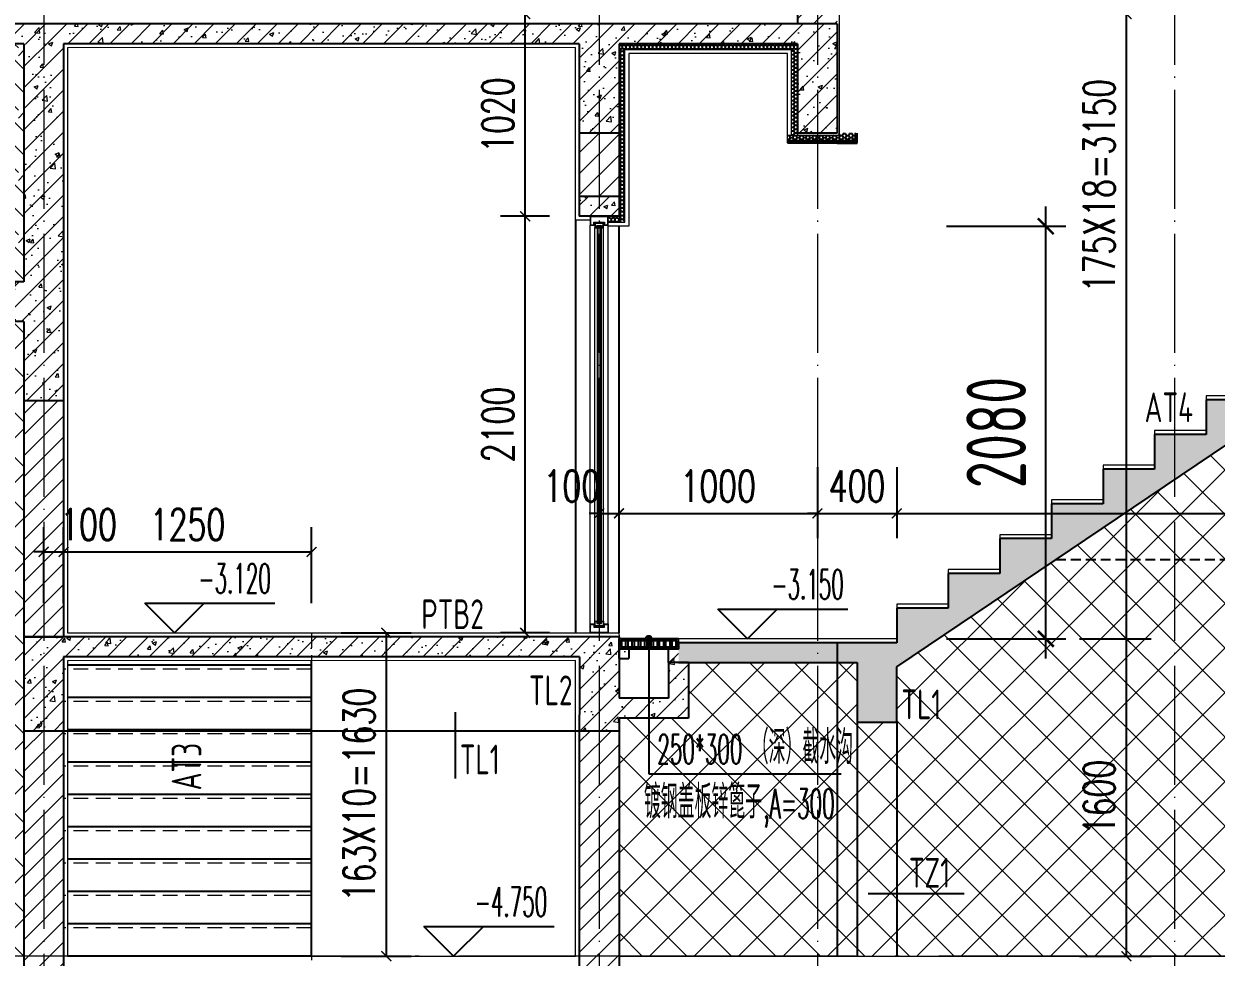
# Model space of a CAD drawing. Extents: x -668857 to 185752, y -270966 to 286822.
# Drawn here: x 36945 to 42955, y 200195 to 204900 of the extents above; entities that cross this region are included whole.
import ezdxf

# ---------------------------------------------------------------- set-up
doc = ezdxf.new("R2010")
doc.units = 0
doc.header["$LTSCALE"] = 1000
doc.linetypes.add('DOTE', pattern=[2.42, 2, -0.2, 0.02, -0.2])
doc.linetypes.add('HIDDEN', pattern=[0.375, 0.25, -0.125])
doc.layers.get('0').update_dxf_attribs({"linetype": 'CONTINUOUS'})
doc.layers.get('DEFPOINTS').update_dxf_attribs({"linetype": 'CONTINUOUS'})
for name, color, linetype in [('COLUMN', 4, 'CONTINUOUS'), ('DIM', 2, 'CONTINUOUS'), ('DIM_ELEV', 3, 'CONTINUOUS'), ('DIM_LEAD', 3, 'CONTINUOUS'), ('PUB_TEXT', 2, 'CONTINUOUS'), ('S-砼墙填充', 251, 'CONTINUOUS'), ('TEXT', 2, 'CONTINUOUS'), ('WALL', 5, 'CONTINUOUS'), ('地库集水坑', 128, 'CONTINUOUS'), ('审核', 1, 'CONTINUOUS'), ('尺寸标注', 86, 'CONTINUOUS'), ('看线', 251, 'CONTINUOUS'), ('立面-看线', 251, 'CONTINUOUS')]:
    doc.layers.add(name, color=color, linetype=linetype)
for name, color, linetype, lineweight in [('DOTE', 19, 'DOTE', 9), ('PUB_HATCH', 8, 'CONTINUOUS', 9), ('S_WINDOW', 144, 'CONTINUOUS', 15), ('STAIR', 2, 'CONTINUOUS', 18), ('内粉刷', 37, 'CONTINUOUS', 9), ('填充', 251, 'CONTINUOUS', 5), ('立面-中轮廓线', 30, 'CONTINUOUS', 35), ('细细', 250, 'CONTINUOUS', 0)]:
    doc.layers.add(name, color=color, linetype=linetype, lineweight=lineweight)
doc.styles.add('_TCH_DIM', font='SIMPLEX.shx', dxfattribs={"width": 0.7, "bigfont": 'GBCBIG.shx'})
doc.styles.add('_TCH_DIM_T3', font='SIMPLEX', dxfattribs={"width": 0.705882, "bigfont": 'GBCBIG'})
doc.styles.add('TSSD_DIMENSION', font='Tssdeng.shx', dxfattribs={"width": 0.7, "bigfont": 'tssdchn.shx'})
doc.styles.add('TSSD_REIN', font='tssdeng.shx', dxfattribs={"width": 0.7, "height": 300, "bigfont": 'tssdchn.shx'})
doc.dimstyles.new('_TCH_ARCH&&50', dxfattribs={"dimtxt": 157.5, "dimasz": 50, "dimexe": 125, "dimexo": 150, "dimgap": 58.75, "dimtad": 1, "dimdec": 0, "dimzin": 0, "dimdsep": 46, "dimtxsty": '_TCH_DIM_T3', "dimblk": 'ARCHTICK', "dimcen": 0.09, "dimclrt": 7, "dimazin": 0, "dimtfac": 1, "dimtdec": 0, "dimtix": 1, "dimtmove": 2, "dimatfit": 3, "dimldrblk": 'ARCHTICK', "dimfxl": 1, "dimtolj": 1, "dimtzin": 0, "dimarcsym": 0})
doc.dimstyles.new('TSSD_100_100$0', dxfattribs={"dimtxt": 300, "dimasz": 80, "dimexe": 100, "dimexo": 250, "dimgap": 100, "dimtad": 1, "dimdec": 0, "dimzin": 0, "dimdsep": 46, "dimtxsty": 'TSSD_DIMENSION', "dimblk": 'ARCHTICK', "dimcen": 0, "dimdle": 100, "dimclrd": 3, "dimclre": 3, "dimclrt": 7, "dimadec": 0, "dimazin": 0, "dimtfac": 1, "dimtdec": 0, "dimtix": 1, "dimtmove": 2, "dimatfit": 3, "dimldrblk": 'ARCHTICK', "dimfxl": 1, "dimtolj": 1, "dimtzin": 0, "dimarcsym": 0})
pattern_1 = [(315, (-964619.3503, -325583.9685), (-1.767766953, -1.767766953), []), (315, (-964618.1718, -325583.9685), (-1.767766953, -1.767766953), [])]
pattern_2 = [(315, (-964619.3503, -327722.2054), (-1.767766953, -1.767766953), []), (315, (-964618.1718, -327722.2054), (-1.767766953, -1.767766953), [])]
pattern_3 = [(45, (-373442.59, 241258.53), (-53.033009, 53.033009), []), (50, (-373442.59, 241258.53), (215.178055, -18.82564), [22.5, -247.5]), (355, (-373442.6, 241258.53), (-41.6254, 225.65764), [18, -198]), (100.4514, (-373424.66, 241256.96), (173.55281, 206.83186), [19.12206, -210.34263]), (46.1842, (-373442.6, 241318.53), (320.17231, -49.6557), [33.75, -371.25]), (96.6356, (-373415.9, 241314.4), (280.39881, 292.23536), [28.68309, -315.5139]), (351.1842, (-373442.6, 241318.53), (280.39858, 292.23558), [27, -297]), (21, (-373412.59, 241303.53), (179.072116, -120.78567), [22.5, -247.5]), (326, (-373412.6, 241303.53), (72.9946, 217.54501), [18, -198]), (71.4514, (-373397.67, 241293.46), (252.06679, 96.75915), [19.12206, -210.34263]), (37.5, (-373442.59, 241258.53), (3.647957, 99.868156), [0, -195.6, 0, -201, 0, -198.75]), (7.5, (-373442.59, 241258.53), (78.92086, 118.323514), [0, -114.6, 0, -191.1, 0, -75.75]), (327.5, (-373509.49, 241258.53), (160.146731, -6.766462), [0, -75, 0, -234, 0, -310.5]), (317.5, (-373539.49, 241258.53), (174.95585, 30.031495), [0, -97.5, 0, -155.4, 0, -220.5])]
pattern_4 = [(45, (-373442.59, 241312.38), (-53.03303, 53.03303), [])]

# ---------------------------------------------------------------- blocks, each defined once
blk = doc.blocks.new('_ArchTick')
at = {"color": 0, "linetype": 'ByBlock', "const_width": 0.15}
blk.add_lwpolyline([(-0.5, -0.5), (0.5, 0.5)], dxfattribs=at)
blk = doc.blocks.new('*D406')
at = {"layer": 'DEFPOINTS', "color": 0, "transparency": 16777216}
for p in [(41345.1, 202815.9), (45765.1, 202815.9), (45765.1, 202432.3)]:
    blk.add_point(p, dxfattribs=at)
at = {"layer": '尺寸标注', "color": 0, "lineweight": -2, "transparency": 16777216}
for p, q in [((41345.1, 202665.9), (41345.1, 202307.3)), ((45765.1, 202665.9), (45765.1, 202307.3)), ((41345.1, 202432.3), (45765.1, 202432.3))]:
    blk.add_line(p, q, dxfattribs=at)
at = {"layer": '尺寸标注', "color": 0, "lineweight": -2, "transparency": 16777216, "xscale": 50, "yscale": 50, "zscale": 50, "rotation": 180}
blk.add_blockref('_ArchTick', (41345.1, 202432.3), dxfattribs=at)
at = {"layer": '尺寸标注', "color": 0, "lineweight": -2, "transparency": 16777216, "xscale": 50, "yscale": 50, "zscale": 50}
blk.add_blockref('_ArchTick', (45765.1, 202432.3), dxfattribs=at)
at = {"layer": '尺寸标注', "color": 7, "transparency": 16777216, "insert": (43555.1, 202569.8), "char_height": 157.5, "attachment_point": 5, "style": '_TCH_DIM_T3'}
blk.add_mtext('\\A1;260X17=4420', dxfattribs=at)
blk = doc.blocks.new('*D407')
at = {"layer": 'DEFPOINTS', "color": 0, "transparency": 16777216}
for p in [(40945.1, 202815.9), (41345.1, 202815.9), (41345.1, 202432.3)]:
    blk.add_point(p, dxfattribs=at)
at = {"layer": '尺寸标注', "color": 0, "lineweight": -2, "transparency": 16777216}
for p, q in [((40945.1, 202665.9), (40945.1, 202307.3)), ((41345.1, 202665.9), (41345.1, 202307.3)), ((40945.1, 202432.3), (40895.1, 202432.3)), ((40945.1, 202432.3), (41345.1, 202432.3)), ((41345.1, 202432.3), (41395.1, 202432.3))]:
    blk.add_line(p, q, dxfattribs=at)
at = {"layer": '尺寸标注', "color": 0, "lineweight": -2, "transparency": 16777216, "xscale": 50, "yscale": 50, "zscale": 50}
blk.add_blockref('_ArchTick', (40945.1, 202432.3), dxfattribs=at)
at = {"layer": '尺寸标注', "color": 0, "lineweight": -2, "transparency": 16777216, "xscale": 50, "yscale": 50, "zscale": 50, "rotation": 180}
blk.add_blockref('_ArchTick', (41345.1, 202432.3), dxfattribs=at)
at = {"layer": '尺寸标注', "color": 7, "transparency": 16777216, "insert": (41145.1, 202569.8), "char_height": 157.5, "attachment_point": 5, "style": '_TCH_DIM_T3'}
blk.add_mtext('\\A1;400', dxfattribs=at)
blk = doc.blocks.new('*D408')
at = {"layer": 'DEFPOINTS', "color": 0, "transparency": 16777216}
for p in [(39945, 202815.9), (40945.1, 202815.9), (40945.1, 202432.3)]:
    blk.add_point(p, dxfattribs=at)
at = {"layer": '尺寸标注', "color": 0, "lineweight": -2, "transparency": 16777216}
for p, q in [((39945, 202665.9), (39945, 202307.3)), ((40945.1, 202665.9), (40945.1, 202307.3)), ((39945, 202432.3), (40945.1, 202432.3))]:
    blk.add_line(p, q, dxfattribs=at)
at = {"layer": '尺寸标注', "color": 0, "lineweight": -2, "transparency": 16777216, "xscale": 50, "yscale": 50, "zscale": 50, "rotation": 180}
blk.add_blockref('_ArchTick', (39945, 202432.3), dxfattribs=at)
at = {"layer": '尺寸标注', "color": 0, "lineweight": -2, "transparency": 16777216, "xscale": 50, "yscale": 50, "zscale": 50}
blk.add_blockref('_ArchTick', (40945.1, 202432.3), dxfattribs=at)
at = {"layer": '尺寸标注', "color": 7, "transparency": 16777216, "insert": (40445.1, 202569.8), "char_height": 157.5, "attachment_point": 5, "style": '_TCH_DIM_T3'}
blk.add_mtext('\\A1;1000', dxfattribs=at)
blk = doc.blocks.new('*D409')
at = {"layer": 'DEFPOINTS', "color": 0, "transparency": 16777216}
for p in [(39845.1, 202815.9), (39945, 202815.9), (39945, 202432.3)]:
    blk.add_point(p, dxfattribs=at)
at = {"layer": '尺寸标注', "color": 0, "lineweight": -2, "transparency": 16777216}
for p, q in [((39845.1, 202665.9), (39845.1, 202307.3)), ((39945, 202665.9), (39945, 202307.3)), ((39845.1, 202432.3), (39795.1, 202432.3)), ((39845.1, 202432.3), (39945, 202432.3)), ((39945, 202432.3), (39995, 202432.3))]:
    blk.add_line(p, q, dxfattribs=at)
at = {"layer": '尺寸标注', "color": 0, "lineweight": -2, "transparency": 16777216, "xscale": 50, "yscale": 50, "zscale": 50}
blk.add_blockref('_ArchTick', (39845.1, 202432.3), dxfattribs=at)
at = {"layer": '尺寸标注', "color": 0, "lineweight": -2, "transparency": 16777216, "xscale": 50, "yscale": 50, "zscale": 50, "rotation": 180}
blk.add_blockref('_ArchTick', (39945, 202432.3), dxfattribs=at)
at = {"layer": '尺寸标注', "color": 7, "transparency": 16777216, "insert": (39707.6, 202569.8), "char_height": 157.5, "attachment_point": 5, "style": '_TCH_DIM_T3'}
blk.add_mtext('\\A1;100', dxfattribs=at)
blk = doc.blocks.new('*D410')
at = {"layer": 'DEFPOINTS', "color": 0, "transparency": 16777216}
for p in [(38395.1, 202238), (37145.1, 201829.7), (38395.1, 201829.7)]:
    blk.add_point(p, dxfattribs=at)
at = {"layer": '尺寸标注', "color": 0, "lineweight": -2, "transparency": 16777216}
for p, q in [((37145.1, 201979.7), (37145.1, 202363)), ((38395.1, 201979.7), (38395.1, 202363)), ((37145.1, 202238), (38395.1, 202238))]:
    blk.add_line(p, q, dxfattribs=at)
at = {"layer": '尺寸标注', "color": 0, "lineweight": -2, "transparency": 16777216, "xscale": 50, "yscale": 50, "zscale": 50, "rotation": 180}
blk.add_blockref('_ArchTick', (37145.1, 202238), dxfattribs=at)
at = {"layer": '尺寸标注', "color": 0, "lineweight": -2, "transparency": 16777216, "xscale": 50, "yscale": 50, "zscale": 50}
blk.add_blockref('_ArchTick', (38395.1, 202238), dxfattribs=at)
at = {"layer": '尺寸标注', "color": 7, "transparency": 16777216, "insert": (37770.1, 202375.5), "char_height": 157.5, "attachment_point": 5, "style": '_TCH_DIM_T3'}
blk.add_mtext('\\A1;1250', dxfattribs=at)
blk = doc.blocks.new('*D411')
at = {"layer": 'DEFPOINTS', "color": 0, "transparency": 16777216}
for p in [(37145.1, 202238), (37045.2, 201829.7), (37145.1, 201829.7)]:
    blk.add_point(p, dxfattribs=at)
at = {"layer": '尺寸标注', "color": 0, "lineweight": -2, "transparency": 16777216}
for p, q in [((37045.2, 201979.7), (37045.2, 202363)), ((37145.1, 201979.7), (37145.1, 202363)), ((37045.2, 202238), (36995.2, 202238)), ((37045.2, 202238), (37145.1, 202238)), ((37145.1, 202238), (37195.1, 202238))]:
    blk.add_line(p, q, dxfattribs=at)
at = {"layer": '尺寸标注', "color": 0, "lineweight": -2, "transparency": 16777216, "xscale": 50, "yscale": 50, "zscale": 50}
blk.add_blockref('_ArchTick', (37045.2, 202238), dxfattribs=at)
at = {"layer": '尺寸标注', "color": 0, "lineweight": -2, "transparency": 16777216, "xscale": 50, "yscale": 50, "zscale": 50, "rotation": 180}
blk.add_blockref('_ArchTick', (37145.1, 202238), dxfattribs=at)
at = {"layer": '尺寸标注', "color": 7, "transparency": 16777216, "insert": (37271.3, 202375.5), "char_height": 157.5, "attachment_point": 5, "style": '_TCH_DIM_T3'}
blk.add_mtext('\\A1;100', dxfattribs=at)
blk = doc.blocks.new('*D412')
at = {"layer": 'DEFPOINTS', "color": 0, "transparency": 16777216}
for p in [(38395.1, 201829.7), (38772.4, 201829.7), (38395.1, 200199.7)]:
    blk.add_point(p, dxfattribs=at)
at = {"layer": '尺寸标注', "color": 0, "lineweight": -2, "transparency": 16777216}
for p, q in [((38545.1, 201829.7), (38897.4, 201829.7)), ((38772.4, 200199.7), (38772.4, 201829.7)), ((38545.1, 200199.7), (38897.4, 200199.7))]:
    blk.add_line(p, q, dxfattribs=at)
at = {"layer": '尺寸标注', "color": 0, "lineweight": -2, "transparency": 16777216, "xscale": 50, "yscale": 50, "zscale": 50}
for p, rotation in [((38772.4, 201829.7), 90), ((38772.4, 200199.7), 270)]:
    blk.add_blockref('_ArchTick', p, dxfattribs=dict(at, rotation=rotation))
at = {"layer": '尺寸标注', "color": 7, "transparency": 16777216, "insert": (38634.9, 201014.7), "char_height": 157.5, "attachment_point": 5, "rotation": 90, "style": '_TCH_DIM_T3'}
blk.add_mtext('\\A1;163X10=1630', dxfattribs=at)
blk = doc.blocks.new('*D413')
at = {"layer": 'DEFPOINTS', "color": 0, "transparency": 16777216}
for p in [(42117, 204949.7), (42502.9, 204949.7), (42117, 201799.7)]:
    blk.add_point(p, dxfattribs=at)
at = {"layer": '尺寸标注', "color": 0, "lineweight": -2, "transparency": 16777216}
for p, q in [((42267, 204949.7), (42627.9, 204949.7)), ((42502.9, 201799.7), (42502.9, 204949.7)), ((42267, 201799.7), (42627.9, 201799.7))]:
    blk.add_line(p, q, dxfattribs=at)
at = {"layer": '尺寸标注', "color": 0, "lineweight": -2, "transparency": 16777216, "xscale": 50, "yscale": 50, "zscale": 50}
for p, rotation in [((42502.9, 204949.7), 90), ((42502.9, 201799.7), 270)]:
    blk.add_blockref('_ArchTick', p, dxfattribs=dict(at, rotation=rotation))
at = {"layer": '尺寸标注', "color": 7, "transparency": 16777216, "insert": (42365.4, 204084), "char_height": 157.5, "attachment_point": 5, "rotation": 90, "style": '_TCH_DIM_T3'}
blk.add_mtext('\\A1;175X18=3150', dxfattribs=at)
blk = doc.blocks.new('*D414')
at = {"layer": 'DEFPOINTS', "color": 0, "transparency": 16777216}
for p in [(42117, 201799.7), (42502.9, 201799.7), (42117, 200199.7)]:
    blk.add_point(p, dxfattribs=at)
at = {"layer": '尺寸标注', "color": 0, "lineweight": -2, "transparency": 16777216}
for p, q in [((42267, 201799.7), (42627.9, 201799.7)), ((42502.9, 200199.7), (42502.9, 201799.7)), ((42267, 200199.7), (42627.9, 200199.7))]:
    blk.add_line(p, q, dxfattribs=at)
at = {"layer": '尺寸标注', "color": 0, "lineweight": -2, "transparency": 16777216, "xscale": 50, "yscale": 50, "zscale": 50}
for p, rotation in [((42502.9, 201799.7), 90), ((42502.9, 200199.7), 270)]:
    blk.add_blockref('_ArchTick', p, dxfattribs=dict(at, rotation=rotation))
at = {"layer": '尺寸标注', "color": 7, "transparency": 16777216, "insert": (42365.4, 200999.7), "char_height": 157.5, "attachment_point": 5, "rotation": 90, "style": '_TCH_DIM_T3'}
blk.add_mtext('\\A1;1600', dxfattribs=at)
blk = doc.blocks.new('*D415')
at = {"layer": 'DEFPOINTS', "color": 0, "transparency": 16777216}
for p in [(39472.1, 204949.7), (39745.1, 204949.7), (39745.1, 203929.7)]:
    blk.add_point(p, dxfattribs=at)
at = {"layer": '尺寸标注', "color": 0, "lineweight": -2, "transparency": 16777216}
for p, q in [((39595.1, 204949.7), (39347.1, 204949.7)), ((39472.1, 203929.7), (39472.1, 204949.7)), ((39595.1, 203929.7), (39347.1, 203929.7))]:
    blk.add_line(p, q, dxfattribs=at)
at = {"layer": '尺寸标注', "color": 0, "lineweight": -2, "transparency": 16777216, "xscale": 50, "yscale": 50, "zscale": 50}
for p, rotation in [((39472.1, 204949.7), 90), ((39472.1, 203929.7), 270)]:
    blk.add_blockref('_ArchTick', p, dxfattribs=dict(at, rotation=rotation))
at = {"layer": '尺寸标注', "color": 7, "transparency": 16777216, "insert": (39334.6, 204439.7), "char_height": 157.5, "attachment_point": 5, "rotation": 90, "style": '_TCH_DIM_T3'}
blk.add_mtext('\\A1;1020', dxfattribs=at)
blk = doc.blocks.new('*D416')
at = {"layer": 'DEFPOINTS', "color": 0, "transparency": 16777216}
for p in [(39472.1, 203929.7), (39745.1, 203929.7), (39745.1, 201829.7)]:
    blk.add_point(p, dxfattribs=at)
at = {"layer": '尺寸标注', "color": 0, "lineweight": -2, "transparency": 16777216}
for p, q in [((39595.1, 203929.7), (39347.1, 203929.7)), ((39472.1, 201829.7), (39472.1, 203929.7)), ((39595.1, 201829.7), (39347.1, 201829.7))]:
    blk.add_line(p, q, dxfattribs=at)
at = {"layer": '尺寸标注', "color": 0, "lineweight": -2, "transparency": 16777216, "xscale": 50, "yscale": 50, "zscale": 50}
for p, rotation in [((39472.1, 203929.7), 90), ((39472.1, 201829.7), 270)]:
    blk.add_blockref('_ArchTick', p, dxfattribs=dict(at, rotation=rotation))
at = {"layer": '尺寸标注', "color": 7, "transparency": 16777216, "insert": (39334.6, 202879.7), "char_height": 157.5, "attachment_point": 5, "rotation": 90, "style": '_TCH_DIM_T3'}
blk.add_mtext('\\A1;2100', dxfattribs=at)
blk = doc.blocks.new('*D449')
at = {"layer": 'DEFPOINTS', "color": 0, "transparency": 16777216}
for p in [(41345.1, 203879.7), (42096.6, 203879.7), (41345.1, 201799.7)]:
    blk.add_point(p, dxfattribs=at)
at = {"layer": 'DIM', "color": 3, "lineweight": -2, "transparency": 16777216}
for p, q in [((42096.6, 201699.7), (42096.6, 203979.7)), ((41595.1, 203879.7), (42196.6, 203879.7)), ((41595.1, 201799.7), (42196.6, 201799.7))]:
    blk.add_line(p, q, dxfattribs=at)
at = {"layer": 'DIM', "color": 3, "lineweight": -2, "transparency": 16777216, "xscale": 80, "yscale": 80, "zscale": 80}
for p, rotation in [((42096.6, 203879.7), 90), ((42096.6, 201799.7), 270)]:
    blk.add_blockref('_ArchTick', p, dxfattribs=dict(at, rotation=rotation))
at = {"layer": 'DIM', "color": 7, "transparency": 16777216, "insert": (41846.6, 202839.7), "char_height": 300, "attachment_point": 5, "rotation": 90, "style": 'TSSD_DIMENSION'}
blk.add_mtext('\\A1;2080', dxfattribs=at)

msp = doc.modelspace()

# ---------------------------------------------------------------- hatches: boundary and pattern name
h = msp.add_hatch()
h.set_pattern_fill('ANSI34', color=1, style=0, double=1)
h.set_pattern_definition([(45, (-1252718.815, -304651.049), (-6.73519209, 6.73519209), []), (45, (-1252716.57, -304651.049), (-6.73519209, 6.73519209), []), (45, (-1252714.325, -304651.049), (-6.73519209, 6.73519209), []), (45, (-1252712.0795, -304651.049), (-6.73519209, 6.73519209), [])])
h.paths.add_polyline_path([(41145.08, 204349.4), (41135.08, 204349.4), (41135.08, 204309.4), (40795.1, 204309.4), (40795.1, 204299.4), (41145.08, 204299.4)])
at = {"layer": 'PUB_HATCH'}
h = msp.add_hatch(dxfattribs=at)
h.set_pattern_fill('普通砖', color=256, scale=30, style=0)
h.set_pattern_definition(pattern_4)
h.paths.add_polyline_path([(41045.1, 207949.73), (40845.1, 207949.73), (40845.1, 204899.94), (41045.1, 204899.94)])
h = msp.add_hatch(dxfattribs=at)
h.set_pattern_fill('钢筋混凝土', color=256, scale=30, style=0)
h.set_pattern_definition(pattern_3)
h.paths.add_polyline_path([(37045.6, 204833.27), (37046.46, 204899.94), (34445.17, 204899.94), (34645.17, 204799.94), (36945.17, 204799.94)])
h = msp.add_hatch(dxfattribs=at)
h.set_pattern_fill('钢筋混凝土', color=256, scale=30, style=0)
h.set_pattern_definition(pattern_3)
h.paths.add_polyline_path([(39845.53, 204833.27), (39846.39, 204899.94), (37046.46, 204899.94), (37045.6, 204833.27), (37145.17, 204799.94), (39745.1, 204799.94)])
h = msp.add_hatch(dxfattribs=at)
h.set_pattern_fill('钢筋混凝土', color=256, scale=30, style=0)
h.set_pattern_definition(pattern_3)
h.paths.add_polyline_path([(40845.1, 204799.94), (41045.1, 204899.94), (39846.39, 204899.94), (39845.53, 204833.27), (39945.1, 204799.94)])
h = msp.add_hatch(dxfattribs=at)
h.set_pattern_fill('钢筋混凝土', color=256, scale=30, style=0)
h.set_pattern_definition(pattern_3)
h.paths.add_polyline_path([(47265.1, 204779.73), (45765.1, 204929.73), (45765.1, 204754.73), (45505.1, 204754.73), (45505.1, 204579.73), (45245.1, 204579.73), (45245.1, 204404.73), (44985.1, 204404.73), (44985.1, 204229.73), (44725.1, 204229.73), (44725.1, 204054.73), (44465.1, 204054.73), (44465.1, 203879.73), (44205.1, 203879.73), (44205.1, 203704.73), (43945.1, 203704.73), (43945.1, 203529.73), (43685.1, 203529.73), (43685.1, 203354.73), (43425.1, 203354.73), (43425.1, 203179.73), (43165.1, 203179.73), (43165.1, 203004.73), (42905.1, 203004.73), (42905.1, 202829.73), (42645.1, 202829.73), (42645.1, 202654.73), (42385.1, 202654.73), (42385.1, 202479.73), (42125.1, 202479.73), (42125.1, 202304.73), (41865.1, 202304.73), (41865.1, 202129.73), (41605.1, 202129.73), (41605.1, 201954.73), (41345.1, 201954.73), (41345.1, 201779.73), (40245.05, 201779.73), (40245.05, 201679.73), (41145.1, 201679.73), (41145.1, 201379.73), (41345.1, 201379.73), (41345.1, 201659.19), (46017.4, 204804.01), (47265.1, 204679.24)])
h = msp.add_hatch(dxfattribs=at)
h.set_pattern_fill('钢筋混凝土', color=256, scale=30, style=0)
h.set_pattern_definition(pattern_3)
h.paths.add_polyline_path([(41045.1, 204899.94), (40845.1, 204799.94), (40845.1, 204349.4), (41045.1, 204349.4)])
h = msp.add_hatch(dxfattribs=at)
h.set_pattern_fill('钢筋混凝土', color=256, scale=30, style=0)
h.set_pattern_definition(pattern_3)
h.paths.add_polyline_path([(37045.6, 204833.27), (36945.17, 204799.94), (36945.25, 203599.73), (37011.92, 203533.07), (37145.25, 203599.74), (37145.17, 204799.94)])
h = msp.add_hatch(dxfattribs=at)
h.set_pattern_fill('钢筋混凝土', color=256, scale=30, style=0)
h.set_pattern_definition(pattern_3)
h.paths.add_polyline_path([(39845.53, 204833.27), (39745.1, 204799.94), (39745.1, 204349.4), (39945.1, 204349.4), (39945.1, 204799.94)])
h = msp.add_hatch(dxfattribs=at)
h.set_pattern_fill('普通砖', color=256, scale=30, style=0)
h.set_pattern_definition(pattern_4)
h.paths.add_polyline_path([(39945.1, 204349.4), (39745.1, 204349.4), (39745.1, 204029.73), (39945.1, 204029.73)])
h = msp.add_hatch(dxfattribs=at)
h.set_pattern_fill('钢筋混凝土', color=256, scale=30, style=0)
h.set_pattern_definition(pattern_3)
h.paths.add_polyline_path([(39745.1, 204029.73), (39745.1, 203929.73), (39945.1, 203929.73), (39945.1, 204029.73)])
h = msp.add_hatch(dxfattribs=at)
h.set_pattern_fill('钢筋混凝土', color=256, scale=30, style=0)
h.set_pattern_definition(pattern_3)
h.paths.add_polyline_path([(37011.92, 203533.07), (36945.25, 203599.73), (34545.17, 203599.73), (34545.17, 203466.4), (34645.17, 203399.73), (36945.26, 203399.73)])
h = msp.add_hatch(dxfattribs=at)
h.set_pattern_fill('钢筋混凝土', color=256, scale=30, style=0)
h.set_pattern_definition(pattern_3)
h.paths.add_polyline_path([(37011.92, 203533.07), (36945.26, 203399.73), (36945.29, 202999.81), (37145.29, 202999.82), (37145.25, 203599.74)])
h = msp.add_hatch(dxfattribs=at)
h.set_pattern_fill('普通砖', color=256, scale=30, style=0)
h.set_pattern_definition(pattern_4)
h.paths.add_polyline_path([(37145.29, 202999.82), (36945.29, 202999.82), (36945.27, 201809.74), (37145.27, 201809.74)])
h = msp.add_hatch(dxfattribs=at)
h.set_pattern_fill('钢筋混凝土', color=256, scale=30, style=0)
h.set_pattern_definition(pattern_3)
h.paths.add_polyline_path([(39745.25, 201709.74), (39945.1, 201809.74), (36945.15, 201809.74), (37145.16, 201709.74)])
h = msp.add_hatch(dxfattribs=at)
h.set_pattern_fill('钢筋混凝土', color=256, scale=30, style=0)
h.set_pattern_definition(pattern_3)
h.paths.add_polyline_path([(37145.16, 201709.74), (36945.15, 201809.74), (36945.17, 201334.53), (37145.17, 201334.54)])
h = msp.add_hatch(dxfattribs=at)
h.set_pattern_fill('普通砖', color=256, scale=30, style=0)
h.set_pattern_definition(pattern_4)
h.paths.add_polyline_path([(37145.27, 201809.75), (36945.27, 201809.76), (36945.27, 201809.75), (37145.27, 201809.73)])
h = msp.add_hatch(dxfattribs=at)
h.set_pattern_fill('普通砖', color=256, scale=30, style=0)
h.set_pattern_definition(pattern_4)
h.paths.add_polyline_path([(36945.27, 201809.74), (37145.27, 201809.73), (37145.27, 201809.75), (36945.27, 201809.75)])
h = msp.add_hatch(dxfattribs=at)
h.set_pattern_fill('钢筋混凝土', color=256, scale=30, style=0)
h.set_pattern_definition(pattern_3)
h.paths.add_polyline_path([(39945.1, 201809.74), (39745.25, 201709.74), (39745.58, 201499.57), (39845.5, 201474.76), (39945.58, 201499.73)])
h = msp.add_hatch(dxfattribs=at)
h.set_pattern_fill('钢筋混凝土', color=256, scale=30, style=0)
h.set_pattern_definition(pattern_3)
h.paths.add_polyline_path([(39945.05, 201699.73), (39995.05, 201699.74), (39995.05, 201749.74), (39945.05, 201749.73)])
h = msp.add_hatch(dxfattribs=at)
h.set_pattern_fill('钢筋混凝土', color=256, scale=30, style=0)
h.set_pattern_definition(pattern_3)
h.paths.add_polyline_path([(40245.05, 201679.74), (40245.05, 201749.74), (40195.1, 201749.73), (40195.1, 201679.73)])
h = msp.add_hatch(dxfattribs=at)
h.set_pattern_fill('钢筋混凝土', color=256, scale=30, style=0)
h.set_pattern_definition(pattern_3)
h.paths.add_polyline_path([(40195.1, 201679.73), (40195.1, 201499.73), (40295.1, 201399.73), (40295.1, 201679.73)])
h = msp.add_hatch(dxfattribs=at)
h.set_pattern_fill('钢筋混凝土', color=256, scale=30, style=0)
h.set_pattern_definition(pattern_3)
h.paths.add_polyline_path([(39845.5, 201474.76), (39745.58, 201500.02), (39745.1, 201334.83), (39945.1, 201334.25), (39945.29, 201399.73)])
h = msp.add_hatch(dxfattribs=at)
h.set_pattern_fill('钢筋混凝土', color=256, scale=30, style=0)
h.set_pattern_definition(pattern_3)
h.paths.add_polyline_path([(40295.1, 201399.73), (40195.1, 201499.73), (39945.58, 201499.73), (39845.5, 201474.76), (39945.29, 201399.73)])
h = msp.add_hatch(dxfattribs=at)
h.set_pattern_fill('普通砖', color=256, scale=30, style=0)
h.set_pattern_definition(pattern_4)
h.paths.add_polyline_path([(37145.25, 201334.53), (36945.25, 201334.55), (36945.17, 200099.73), (37145.17, 200099.73)])
h = msp.add_hatch(dxfattribs=at)
h.set_pattern_fill('普通砖', color=256, scale=30, style=0)
h.set_pattern_definition(pattern_4)
h.paths.add_polyline_path([(39945.11, 201334.54), (39745.11, 201334.54), (39745.11, 200099.73), (39945.11, 200099.73)])
at = {"layer": '地库集水坑'}
h = msp.add_hatch(dxfattribs=at)
h.set_pattern_fill('STEEL', color=250, scale=20, angle=45, style=0)
h.set_pattern_definition([(90, (-1861706.883, 4144488.78), (-31.75, 5e-15), []), (90, (-1861718.11, 4144500.005), (-31.75, 5e-15), [])])
h.paths.add_polyline_path([(40245.05, 201799.73), (39945.05, 201799.73), (39945.05, 201749.73), (40245.05, 201749.73)])
at = {"layer": '填充'}
h = msp.add_hatch(dxfattribs=at)
h.set_pattern_fill('EARTH', color=250, scale=70, angle=45, style=0)
h.set_pattern_definition([(45, (-762881.15, -181664.53), (0, 314.308964), [222.25, -222.25]), (45, (-762940.08, -181605.6), (0, 314.308964), [222.25, -222.25]), (45, (-762999.01, -181546.66), (0, 314.308964), [222.25, -222.25]), (135, (-762999.01, -181507.37), (-314.308964, 0), [222.25, -222.25]), (135, (-762940.08, -181448.44), (-314.308964, 0), [222.25, -222.25]), (135, (-762881.15, -181389.5), (-314.308964, 0), [222.25, -222.25])])
edge = h.paths.add_edge_path()
edge.add_line((32988.96, 204799.72), (32988.18, 203599.73))
edge.add_line((32988.57, 203599.73), (36945.21, 203602.23))
edge.add_line((36945.21, 203602.23), (36945.21, 204797.44))
edge.add_line((36945.21, 204797.44), (32988.57, 204799.72))
h = msp.add_hatch(dxfattribs=at)
h.set_pattern_fill('ANSI37', color=196, scale=100, style=0)
h.set_pattern_definition([(45, (44795.1, 210059.77), (-112.2532, 112.2532), []), (135, (44795.1, 210059.77), (-112.2532, -112.2532), [])])
edge = h.paths.add_edge_path()
edge.add_line((44545.53, 203398.18), (44545.53, 202998.04))
edge.add_line((44545.53, 202998.04), (44345.1, 202998.48))
edge.add_line((44345.1, 202998.48), (44346.1, 203679.09))
edge.add_line((44346.1, 203679.09), (43931.05, 203399.73))
edge.add_line((43931.05, 203399.73), (41345.1, 201659.19))
edge.add_line((41345.1, 201659.19), (41345.1, 201379.73))
edge.add_line((41345.1, 201379.73), (41145.1, 201379.73))
edge.add_line((41145.1, 201379.73), (41145.1, 201679.73))
edge.add_line((41145.1, 201679.73), (40295.1, 201679.73))
edge.add_line((40295.1, 201679.73), (40295.1, 201399.73))
edge.add_line((40094.92, 201399.73), (39945.29, 201399.73))
edge.add_line((39945.29, 201399.73), (39945.1, 200199.74))
edge.add_line((39945.1, 200199.74), (48117.35, 200199.73))
edge.add_line((48117.35, 200199.73), (48117.35, 203399.73))
edge.add_line((48117.35, 203399.73), (44545.96, 203398.18))
h = msp.add_hatch(dxfattribs=at)
h.set_pattern_fill('ANSI37', color=196, scale=100, style=0)
h.set_pattern_definition([(45, (45045.17, 210059.77), (-112.2532, 112.2532), []), (135, (45045.17, 210059.77), (-112.2532, -112.2532), [])])
h.paths.add_polyline_path([(32988.57, 203399.73), (32988.57, 200199.73), (36945.16, 200199.52), (36945.16, 203399.73), (34645.17, 203399.73)])
at = {"layer": '立面-看线'}
h = msp.add_hatch(dxfattribs=at)
h.set_pattern_fill('HONEY', color=256, scale=7, angle=-90)
h.set_pattern_definition([(270, (-345391.933, 1015823.178), (9.623705, -16.66875), [11.1125, -22.225]), (30, (-345391.933, 1015823.178), (9.62370845, 16.66874801), [11.1125, -22.225]), (330, (-345391.933, 1015823.178), (19.24741345, -1.99e-06), [-22.225, 11.1125])])
h.paths.add_polyline_path([(40845.1, 204769.94), (40845.1, 204769.94), (40845.1, 204799.94), (39945.1, 204799.94), (39945.1, 204769.94)])
h = msp.add_hatch(dxfattribs=at)
h.set_pattern_fill('HONEY', color=256, scale=7)
h.set_pattern_definition([(360, (-771078.139, -180937.299), (16.66875, 9.623705), [11.1125, -22.225]), (120, (-771078.139, -180937.299), (-16.66874801, 9.62370845), [11.1125, -22.225]), (60, (-771078.139, -180937.299), (1.99e-06, 19.24741345), [-22.225, 11.1125])])
h.paths.add_polyline_path([(39945.1, 203899.73), (39975.1, 203899.73), (39975.1, 204769.94), (39945.1, 204769.94)])
h = msp.add_hatch(dxfattribs=at)
h.set_pattern_fill('HONEY', color=256, scale=7)
h.set_pattern_definition([(360, (-770753.341, -183917.956), (16.66875, 9.623705), [11.1125, -22.225]), (120, (-770753.341, -183917.956), (-16.66874801, 9.62370845), [11.1125, -22.225]), (60, (-770753.341, -183917.956), (1.99e-06, 19.24741345), [-22.225, 11.1125])])
h.paths.add_polyline_path([(40845.1, 204339.29), (40815.1, 204339.29), (40815.1, 204769.6), (40845.1, 204769.6)])
h = msp.add_hatch(dxfattribs=at)
h.set_pattern_fill('HONEY', color=256, scale=7)
h.set_pattern_definition([(0, (-1252718.815, -304651.049), (16.66875, 9.623705), [11.1125, -22.225]), (120, (-1252718.815, -304651.049), (-16.66874801, 9.62370845), [11.1125, -22.225]), (60, (-1252718.815, -304651.049), (1.99e-06, 19.24741345), [-22.225, 11.1125])])
h.paths.add_polyline_path([(41135.08, 204349.4), (41055.09, 204349.4), (41055.09, 204339.4), (40795.1, 204339.4), (40795.1, 204309.41), (41135.08, 204309.4)])
h = msp.add_hatch(dxfattribs=at)
h.set_pattern_fill('HONEY', color=256, scale=7, angle=-90)
h.set_pattern_definition([(270, (-345446.985, 1014952.9745), (9.623705, -16.66875), [11.1125, -22.225]), (30, (-345446.985, 1014952.9745), (9.62370845, 16.66874801), [11.1125, -22.225]), (330, (-345446.985, 1014952.9745), (19.24741345, -1.99e-06), [-22.225, 11.1125])])
h.paths.add_polyline_path([(39945.1, 203899.73), (39945.1, 203929.73), (39890.05, 203929.73), (39890.05, 203899.73)])
at = {"layer": '细细'}
h = msp.add_hatch(dxfattribs=at)
h.set_pattern_fill('金属', color=256, style=0)
h.set_pattern_definition(pattern_1)
h.paths.add_polyline_path([(39890.05, 203884.73), (39870.05, 203884.73), (39870.05, 203898.24), (39820.05, 203898.24), (39820.05, 203884.73), (39800.05, 203884.73), (39800.05, 203929.73), (39890.05, 203929.73)])
h.paths.add_polyline_path([(39872.05, 203900.24), (39872.05, 203886.73), (39888.05, 203886.73), (39888.05, 203927.73), (39802.05, 203927.73), (39802.05, 203886.73), (39818.05, 203886.73), (39818.05, 203900.24)], flags=16)
h = msp.add_hatch(dxfattribs=at)
h.set_pattern_fill('金属', color=256, style=0)
h.set_pattern_definition(pattern_1)
h.paths.add_polyline_path([(39822.55, 203896.24), (39822.55, 203871.24), (39834.55, 203871.24), (39834.55, 203881.24), (39855.55, 203881.24), (39855.55, 203871.24), (39867.55, 203871.24), (39867.55, 203896.24)])
h.paths.add_polyline_path([(39865.55, 203894.24), (39865.55, 203873.24), (39857.55, 203873.24), (39857.55, 203883.24), (39832.55, 203883.24), (39832.55, 203873.24), (39824.55, 203873.24), (39824.55, 203894.24)], flags=16)
h = msp.add_hatch(color=256, dxfattribs=at)
edge = h.paths.add_edge_path()
edge.add_line((39849.55, 203881.24), (39849.55, 203869.24))
edge.add_arc((39845.05, 203860.94), 9.44, 61.517547, 118.482453)
edge.add_line((39840.55, 203869.24), (39840.55, 203881.24))
edge.add_arc((39845.05, 203889.53), 9.44, 241.517547, 298.482453)
h = msp.add_hatch(dxfattribs=at)
h.set_pattern_fill('金属', color=256, style=0)
h.set_pattern_definition(pattern_2)
h.paths.add_polyline_path([(39822.55, 201863.23), (39822.55, 201888.23), (39834.55, 201888.23), (39834.55, 201878.23), (39855.55, 201878.23), (39855.55, 201888.23), (39867.55, 201888.23), (39867.55, 201863.23)])
h.paths.add_polyline_path([(39865.55, 201865.23), (39865.55, 201886.23), (39857.55, 201886.23), (39857.55, 201876.23), (39832.55, 201876.23), (39832.55, 201886.23), (39824.55, 201886.23), (39824.55, 201865.23)], flags=16)
h = msp.add_hatch(color=256, dxfattribs=at)
edge = h.paths.add_edge_path()
edge.add_line((39849.55, 201878.23), (39849.55, 201890.23))
edge.add_arc((39845.05, 201898.53), 9.44, 241.517547, 298.482453, ccw=False)
edge.add_line((39840.55, 201890.23), (39840.55, 201878.23))
edge.add_arc((39845.05, 201869.94), 9.44, 61.517547, 118.482453, ccw=False)
h = msp.add_hatch(dxfattribs=at)
h.set_pattern_fill('金属', color=256, style=0)
h.set_pattern_definition(pattern_2)
h.paths.add_polyline_path([(39890.05, 201874.74), (39870.05, 201874.74), (39870.05, 201861.23), (39820.05, 201861.23), (39820.05, 201874.74), (39800.05, 201874.74), (39800.05, 201829.74), (39890.05, 201829.74)])
h.paths.add_polyline_path([(39872.05, 201859.23), (39872.05, 201872.74), (39888.05, 201872.74), (39888.05, 201831.74), (39802.05, 201831.74), (39802.05, 201872.74), (39818.05, 201872.74), (39818.05, 201859.23)], flags=16)

# ---------------------------------------------------------------- linework, layer by layer
at = {"color": 1}
for p, q in [((41135.08, 204349.4), (41135.08, 204309.4)), ((41145.08, 204299.4), (41145.08, 204349.4)), ((41135.08, 204309.4), (40795.1, 204309.4)), ((40795.1, 204309.4), (40795.1, 204299.4)), ((40795.1, 204299.4), (41145.08, 204299.4))]:
    msp.add_line(p, q, dxfattribs=at)
at = {"layer": 'COLUMN'}
msp.add_lwpolyline([(40245.1, 201779.73), (40245.1, 201749.74), (40195.1, 201749.73)], dxfattribs=at)
at = {"layer": 'DIM_ELEV', "color": 6}
for p, q in [((37704.77, 201829.74), (37554.77, 201979.74)), ((37554.77, 201979.74), (38210.77, 201979.74)), ((37704.77, 201829.74), (37854.77, 201979.74)), ((40592.58, 201799.73), (40442.58, 201949.73)), ((40442.58, 201949.73), (41098.58, 201949.73)), ((40592.58, 201799.73), (40742.58, 201949.73)), ((39111.6, 200199.73), (38961.6, 200349.73)), ((38961.6, 200349.73), (39617.6, 200349.73)), ((39111.6, 200199.73), (39261.6, 200349.73))]:
    msp.add_line(p, q, dxfattribs=at)
at = {"layer": 'DIM_LEAD'}
for p, q in [((40094.92, 201799.72), (40094.92, 201119.08)), ((40094.92, 201119.08), (41064.87, 201119.08))]:
    msp.add_line(p, q, dxfattribs=at)
at = {"layer": 'DIM_LEAD', "const_width": 20}
msp.add_lwpolyline([(40094.92, 201809.72, 1), (40094.92, 201789.72, 1)], format="xyb", close=True, dxfattribs=at)
at = {"layer": 'DOTE', "linetype": 'DOTE', "ltscale": 0.3}
for p, q in [((37045.17, 209649.77), (37045.17, 199236.22)), ((39845.1, 209649.77), (39845.1, 199235.64)), ((40945.1, 209649.77), (40945.1, 199235.64)), ((42745.1, 209649.77), (42745.1, 199235.64))]:
    msp.add_line(p, q, dxfattribs=at)
at = {"layer": 'DOTE', "linetype": 'DOTE'}
msp.add_line((48397.35, 200199.73), (32670.57, 200199.73), dxfattribs=at)
at = {"layer": 'PUB_HATCH', "color": 215, "true_color": 0xa953a0}
for p, q in [((39975.1, 204769.94), (40815.1, 204769.94)), ((39975.1, 203899.73), (39975.1, 204769.94)), ((40815.1, 204339.29), (40815.1, 204769.94)), ((40795.1, 204339.29), (41055.1, 204339.29)), ((40845.1, 204349.4), (40845.1, 204339.29)), ((41055.1, 204339.29), (41055.1, 204349.4)), ((39890.05, 203899.73), (39975.1, 203899.73))]:
    msp.add_line(p, q, dxfattribs=at)
msp.add_lwpolyline([(41054.76, 208699.78), (41055.13, 208239.78), (41055.13, 208239.77), (41055.09, 204349.4)], dxfattribs=at)
at = {"layer": 'S-砼墙填充'}
msp.add_line((41201.83, 200516.53), (41685.55, 200516.53), dxfattribs=at)
at = {"layer": 'S_WINDOW'}
for p, q in [((39800.05, 201874.74), (39800.05, 203884.73)), ((39822.55, 201888.23), (39822.55, 203871.24)), ((39867.55, 201888.23), (39867.55, 203871.24)), ((39890.05, 201874.74), (39890.05, 203884.73))]:
    msp.add_line(p, q, dxfattribs=at)
for points in [[(39800.05, 203929.73), (39800.05, 203884.73), (39820.05, 203884.73), (39820.05, 203898.24), (39870.05, 203898.24), (39870.05, 203884.73), (39890.05, 203884.73), (39890.05, 203929.73)], [(39802.05, 203927.73), (39802.05, 203886.73), (39818.05, 203886.73), (39818.05, 203900.24), (39872.05, 203900.24), (39872.05, 203886.73), (39888.05, 203886.73), (39888.05, 203927.73)], [(39822.55, 203896.24), (39822.55, 203871.24), (39834.55, 203871.24), (39834.55, 203881.24), (39855.55, 203881.24), (39855.55, 203871.24), (39867.55, 203871.24), (39867.55, 203896.24)], [(39824.55, 203894.24), (39824.55, 203873.24), (39832.55, 203873.24), (39832.55, 203883.24), (39857.55, 203883.24), (39857.55, 203873.24), (39865.55, 203873.24), (39865.55, 203894.24)], [(39822.55, 201863.23), (39822.55, 201888.23), (39834.55, 201888.23), (39834.55, 201878.23), (39855.55, 201878.23), (39855.55, 201888.23), (39867.55, 201888.23), (39867.55, 201863.23)], [(39824.55, 201865.23), (39824.55, 201886.23), (39832.55, 201886.23), (39832.55, 201876.23), (39857.55, 201876.23), (39857.55, 201886.23), (39865.55, 201886.23), (39865.55, 201865.23)], [(39800.05, 201829.74), (39800.05, 201874.74), (39820.05, 201874.74), (39820.05, 201861.23), (39870.05, 201861.23), (39870.05, 201874.74), (39890.05, 201874.74), (39890.05, 201829.74)], [(39802.05, 201831.74), (39802.05, 201872.74), (39818.05, 201872.74), (39818.05, 201859.23), (39872.05, 201859.23), (39872.05, 201872.74), (39888.05, 201872.74), (39888.05, 201831.74)]]:
    msp.add_lwpolyline(points, close=True, dxfattribs=at)
at = {"layer": 'STAIR', "linetype": 'HIDDEN', "ltscale": 0.3}
for points in [[(38395.1, 201829.73), (38395.1, 200099.73)], [(38395.1, 201646.73), (37145.1, 201646.73)], [(38395.1, 201483.73), (37145.1, 201483.73)], [(38395.1, 201320.73), (37145.1, 201320.73)], [(38395.1, 201157.73), (37145.1, 201157.73)], [(38395.1, 200994.73), (37145.1, 200994.73)], [(38395.1, 200831.73), (37145.1, 200831.73)], [(38395.1, 200668.73), (37145.1, 200668.73)], [(38395.1, 200505.73), (37145.1, 200505.73)], [(38395.1, 200342.73), (37145.1, 200342.73)]]:
    msp.add_lwpolyline(points, dxfattribs=at)
at = {"layer": 'TEXT', "color": 230}
for p, q in [((41045.1, 201779.73), (41045.1, 200199.73)), ((39119.1, 201429.69), (39119.1, 201096.24)), ((39745.1, 201334.83), (37145.17, 201334.77)), ((41345.1, 201379.73), (41345.1, 200199.73))]:
    msp.add_line(p, q, dxfattribs=at)
at = {"layer": 'WALL'}
for p, q in [((40845.1, 207949.73), (40845.1, 204899.94)), ((37046.46, 204899.94), (34445.17, 204899.94)), ((39846.39, 204899.94), (37046.46, 204899.94)), ((41045.1, 204899.94), (39846.39, 204899.94)), ((41045.1, 204899.94), (41045.1, 204349.4)), ((36945.17, 204799.94), (34645.17, 204799.94)), ((36945.17, 204799.94), (36945.25, 203599.73)), ((37145.17, 204799.94), (37145.25, 203599.74)), ((39745.1, 204799.94), (37145.17, 204799.94)), ((39745.1, 204799.94), (39745.1, 204349.4)), ((40845.1, 204799.94), (39945.1, 204799.94)), ((39945.1, 204799.94), (39945.1, 204349.4)), ((40845.1, 204799.94), (40845.1, 204349.4)), ((39945.1, 204349.4), (39745.1, 204349.4)), ((39745.1, 204349.4), (39745.1, 204029.73)), ((39945.1, 204349.4), (39945.1, 204029.73)), ((41045.1, 204349.4), (40845.1, 204349.4)), ((39745.1, 204029.73), (39745.1, 203929.73)), ((39945.1, 204029.73), (39745.1, 204029.73)), ((39945.1, 204029.73), (39945.1, 203929.73)), ((39945.1, 203929.73), (39745.1, 203929.73)), ((41345.1, 201659.19), (44346.1, 203679.09)), ((36945.25, 203599.73), (34545.17, 203599.73)), ((37145.25, 203599.74), (37145.29, 202999.82)), ((36945.26, 203399.73), (34645.17, 203399.73)), ((36945.26, 203399.73), (36945.29, 202999.81)), ((36945.29, 202999.82), (36945.27, 201809.74)), ((37145.29, 202999.82), (36945.29, 202999.81)), ((37145.29, 202999.82), (37145.27, 201809.74)), ((43165.1, 203004.73), (42905.1, 203004.73)), ((42905.1, 203004.73), (42905.1, 202829.73)), ((42905.1, 202829.73), (42645.1, 202829.73)), ((42645.1, 202829.73), (42645.1, 202654.73)), ((42645.1, 202654.73), (42385.1, 202654.73)), ((42385.1, 202654.73), (42385.1, 202479.73)), ((42385.1, 202479.73), (42125.1, 202479.73)), ((42125.1, 202479.73), (42125.1, 202304.73)), ((42125.1, 202304.73), (41865.1, 202304.73)), ((41865.1, 202304.73), (41865.1, 202129.73)), ((41865.1, 202129.73), (41605.1, 202129.73)), ((41605.1, 202129.73), (41605.1, 201954.73)), ((41605.1, 201954.73), (41345.1, 201954.73)), ((41345.1, 201954.73), (41345.1, 201779.73)), ((39945.1, 201809.74), (36945.15, 201809.74)), ((36945.15, 201809.74), (36945.17, 201334.53)), ((36945.27, 201809.76), (36945.27, 201809.75)), ((37145.27, 201809.73), (36945.27, 201809.75)), ((36945.27, 201809.74), (36945.27, 201809.75)), ((36945.27, 201809.74), (37145.27, 201809.73)), ((37145.27, 201809.75), (37145.27, 201809.73)), ((37145.27, 201809.73), (37145.27, 201809.75)), ((39945.1, 201809.74), (39945.58, 201499.73)), ((41345.1, 201779.73), (40245.05, 201779.73)), ((40245.05, 201779.73), (40245.05, 201749.74)), ((39745.25, 201709.74), (37145.16, 201709.74)), ((37145.16, 201709.74), (37145.17, 201334.54)), ((39745.25, 201709.74), (39745.58, 201499.57)), ((39945.05, 201749.73), (39995.05, 201749.74)), ((39945.05, 201749.73), (39945.05, 201699.73)), ((39945.05, 201699.73), (39995.05, 201699.74)), ((39995.05, 201749.74), (39995.05, 201699.74)), ((40245.05, 201749.74), (40195.1, 201749.73)), ((40195.1, 201679.73), (40195.1, 201749.73)), ((40245.05, 201679.74), (40195.1, 201679.73)), ((40195.1, 201679.73), (40195.1, 201499.73)), ((40295.1, 201679.73), (40195.1, 201679.73)), ((40245.05, 201679.73), (41145.08, 201679.73)), ((40295.1, 201679.73), (40295.1, 201399.73)), ((41145.08, 201679.73), (41145.1, 201679.73)), ((41145.1, 201679.73), (41145.1, 201379.73)), ((41345.1, 201379.73), (41345.1, 201659.19)), ((39745.58, 201500.02), (39745.1, 201334.83)), ((40195.1, 201499.73), (39945.58, 201499.73)), ((39945.29, 201399.73), (39945.1, 201334.25)), ((40295.1, 201399.73), (39945.29, 201399.73)), ((36945.25, 201334.55), (36945.17, 200099.73)), ((37145.17, 201334.54), (36945.17, 201334.53)), ((37145.17, 201334.54), (37145.25, 201334.53)), ((37145.25, 201334.53), (37145.17, 200099.73)), ((39945.1, 201334.25), (39745.1, 201334.83)), ((39745.11, 201334.54), (39745.11, 200099.73)), ((39945.11, 201334.54), (39945.11, 200099.73)), ((41145.1, 201379.73), (41345.1, 201379.73))]:
    msp.add_line(p, q, dxfattribs=at)
at = {"layer": '内粉刷'}
for p, q in [((37165.19, 201829.73), (39945.05, 201829.73)), ((39945.05, 201829.73), (39945.1, 201809.74)), ((39945.05, 201779.74), (39945.05, 201799.73)), ((37165.19, 200199.73), (39725.1, 200199.73)), ((39945.06, 200199.73), (48117.35, 200199.73))]:
    msp.add_line(p, q, dxfattribs=at)
for points in [[(39800.05, 203909.73), (39725.1, 203909.73), (39725.1, 204779.93), (37165.19, 204779.16), (37165.19, 201829.75)], [(41045.1, 204299.4), (40795.1, 204299.4), (40795.1, 204749.94), (39995.1, 204749.94), (39995.1, 203879.73), (39890.05, 203879.73)], [(43165.1, 203024.73), (42905.1, 203024.73), (42905.1, 202849.73), (42645.1, 202849.73), (42645.1, 202674.73), (42385.1, 202674.73), (42385.1, 202499.73), (42125.1, 202499.73), (42125.1, 202324.73), (41865.1, 202324.73), (41865.1, 202149.73), (41605.1, 202149.73), (41605.1, 201974.73), (41345.1, 201974.73), (41345.1, 201799.73), (40245.05, 201799.73)], [(39725.1, 200199.73), (39725.1, 201689.73), (37165.19, 201688.96), (37165.19, 200199.73)]]:
    msp.add_lwpolyline(points, dxfattribs=at)
at = {"layer": '地库集水坑'}
for points in [[(40245.05, 201799.73), (39945.05, 201799.73), (39945.05, 201749.73), (40245.05, 201749.73)], [(40235.05, 201789.73), (39955.05, 201789.73), (39955.05, 201759.73), (40235.05, 201759.73)]]:
    msp.add_lwpolyline(points, close=True, dxfattribs=at)
at = {"layer": '审核', "color": 58, "linetype": 'HIDDEN', "ltscale": 0.2}
msp.add_line((42148.19, 202199.73), (48117.35, 202199.73), dxfattribs=at)
at = {"layer": '看线'}
for p, q in [((39725.1, 203909.73), (39725.1, 201829.73)), ((39945.04, 203879.73), (39945.05, 201829.73)), ((41145.1, 201379.73), (41145.1, 200199.73)), ((41345.1, 201379.73), (41345.1, 200199.73))]:
    msp.add_line(p, q, dxfattribs=at)
at = {"layer": '看线', "color": 32}
msp.add_line((38395.1, 200199.73), (38395.1, 201689.33), dxfattribs=at)
for points in [[(38395.1, 201666.73), (37165.19, 201666.73)], [(38395.1, 201503.73), (37165.19, 201503.73)], [(38395.1, 201340.73), (37165.19, 201340.73)], [(38395.1, 201177.73), (37165.19, 201177.73)], [(38395.1, 201014.73), (37165.19, 201014.73)], [(38395.1, 200851.73), (37165.19, 200851.73)], [(38395.1, 200688.73), (37165.19, 200688.73)], [(38395.1, 200525.73), (37165.19, 200525.73)], [(38395.1, 200362.73), (37165.19, 200362.73)], [(38395.1, 200199.73), (37165.19, 200199.73)]]:
    msp.add_lwpolyline(points, dxfattribs=at)
at = {"layer": '立面-中轮廓线', "color": 1}
msp.add_line((41045.1, 204299.4), (41145.09, 204299.4), dxfattribs=at)
at = {"layer": '细细'}
for points in [[(39834.55, 203871.24), (39834.55, 201888.23)], [(39840.55, 201890.23), (39840.55, 203881.24)], [(39849.55, 201890.23), (39849.55, 203881.24)], [(39855.55, 203871.24), (39855.55, 201888.23)]]:
    msp.add_lwpolyline(points, dxfattribs=at)
for points in [[(39849.55, 203881.24), (39849.55, 203869.24, 0.2538047), (39840.55, 203869.24), (39840.55, 203881.24, 0.2538047)], [(39849.55, 201878.23), (39849.55, 201890.23, -0.2538047), (39840.55, 201890.23), (39840.55, 201878.23, -0.2538047)]]:
    msp.add_lwpolyline(points, format="xyb", close=True, dxfattribs=at)

# ---------------------------------------------------------------- texts
at = {"layer": 'PUB_TEXT', "color": 6, "style": '_TCH_DIM', "width": 0.494118}
for s, p in [('-3.120', (37824.77, 202029.79)), ('-3.150', (40712.58, 201999.78)), ('-4.750', (39217.6, 200399.78))]:
    msp.add_text(s, height=148.75, dxfattribs=at).set_placement(p)
at = {"layer": 'PUB_TEXT', "style": '_TCH_DIM'}
for s, height, width, p in [('（深）截水沟', 168.794, 0.7, (40614.35, 201169.13)), ('250*300', 148.75, 0.494118, (40138.35, 201169.13)), ('镀钢盖板锌篦子', 168.794, 0.7, (40070.8, 200894.03)), (',A=300', 148.75, 0.494118, (40672.87, 200894.03))]:
    msp.add_text(s, height=height, dxfattribs=dict(at, width=width)).set_placement(p)
at = {"layer": 'TEXT', "color": 230, "style": 'TSSD_REIN', "width": 0.7}
for s, p in [('AT4', (42594.28, 202891.84)), ('PTB2', (38948.79, 201848.81)), ('TL2', (39491.42, 201465.09)), ('TL1', (41368.4, 201394.23)), ('TL1', (39142.69, 201116.62)), ('TZ1', (41406.22, 200545.43))]:
    msp.add_text(s, height=150, dxfattribs=at).set_placement(p)
msp.add_text('AT3', height=150, rotation=90, dxfattribs=at).set_placement((37840.04, 201035.86))

# ---------------------------------------------------------------- dimensions: what is measured, and where the dimension line sits
at = {"layer": 'DIM'}
dim = msp.add_linear_dim(base=(42096.65, 203879.73), p1=(41345.1, 201799.73), p2=(41345.1, 203879.73), angle=90, dimstyle='TSSD_100_100$0', dxfattribs=at)
dim.commit()
dim.dimension.update_dxf_attribs({"geometry": '*D449', "text_midpoint": (41846.65, 202839.73)})
at = {"layer": '尺寸标注', "color": 106}
for p1, p2, distance, picture, middle in [((39745.1, 203929.73), (39745.1, 204949.73), 273.03, '*D415', (39334.57, 204439.73)), ((39745.1, 201829.73), (39745.1, 203929.73), 273.03, '*D416', (39334.57, 202879.73)), ((39945.05, 202815.94), (40945.1, 202815.94), -383.61, '*D408', (40445.08, 202569.83)), ((40945.1, 202815.94), (41345.1, 202815.94), -383.61, '*D407', (41145.1, 202569.83)), ((37145.1, 201829.73), (38395.1, 201829.73), 408.28, '*D410', (37770.1, 202375.52)), ((42117.04, 200199.73), (42117.04, 201799.73), -385.85, '*D414', (42365.4, 200999.73))]:
    dim = msp.add_aligned_dim(p1=p1, p2=p2, distance=distance, dimstyle='_TCH_ARCH&&50', dxfattribs=at)
    dim.commit()
    dim.dimension.update_dxf_attribs({"geometry": picture, "text_midpoint": middle})
dim = msp.add_linear_dim(base=(42502.9, 204949.73), p1=(42117.04, 201799.73), p2=(42117.04, 204949.73), angle=90, text='175X18=3150', dimstyle='_TCH_ARCH&&50', dxfattribs=at)
dim.commit()
dim.dimension.update_dxf_attribs({"geometry": '*D413', "text_midpoint": (42365.4, 204083.99), "dimtype": 161})
for base, p1, p2, picture, middle in [((39945.05, 202432.33), (39845.1, 202815.94), (39945.05, 202815.94), '*D409', (39707.6, 202569.83)), ((37145.1, 202238.02), (37045.17, 201829.73), (37145.1, 201829.73), '*D411', (37271.31, 202375.52))]:
    dim = msp.add_linear_dim(base=base, p1=p1, p2=p2, angle=0, dimstyle='_TCH_ARCH&&50', dxfattribs=at)
    dim.commit()
    dim.dimension.update_dxf_attribs({"geometry": picture, "text_midpoint": middle, "dimtype": 161})
for p1, p2, distance, text, picture, middle in [((41345.1, 202815.94), (45765.1, 202815.94), -383.61, '260X17=4420', '*D406', (43555.1, 202569.83)), ((38395.1, 200199.73), (38395.1, 201829.73), -377.31, '163X10=1630', '*D412', (38634.91, 201014.73))]:
    dim = msp.add_aligned_dim(p1=p1, p2=p2, distance=distance, text=text, dimstyle='_TCH_ARCH&&50', dxfattribs=at)
    dim.commit()
    dim.dimension.update_dxf_attribs({"geometry": picture, "text_midpoint": middle})

doc.saveas('drawing.dxf')
